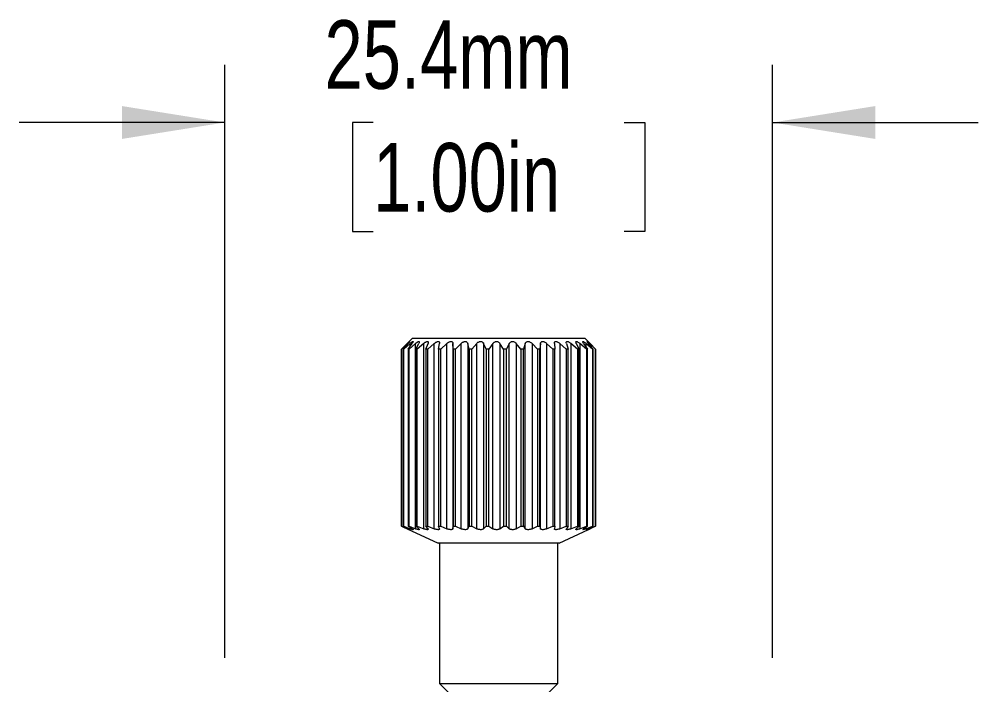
# Model space of a CAD drawing. Header units: millimetres. Extents: x 2 to 278, y 1 to 215.
# Drawn here: x 197.62 to 227.39, y 101.26 to 121.82 of the extents above; entities that cross this region are included whole.
import ezdxf

# ---------------------------------------------------------------- set-up
doc = ezdxf.new("R2010")
doc.units = ezdxf.units.MM
doc.styles.add('SLDTEXTSTYLE0', font='TXT', dxfattribs={"width": 0.75})
doc.dimstyles.new('SLDDIMSTYLE4', dxfattribs={"dimtxt": 2.116667, "dimasz": 3.175, "dimexe": 0, "dimexo": 0.0625, "dimgap": 0.529167, "dimtad": 0, "dimtih": 1, "dimtoh": 1, "dimdec": 1, "dimlfac": 1.5, "dimrnd": 1e-09, "dimzin": 12, "dimdsep": 46, "dimtxsty": 'SLDTEXTSTYLE0', "dimsah": 1, "dimcen": 0.09, "dimadec": 0, "dimazin": 3, "dimtfac": 1, "dimtdec": 1, "dimtmove": 0, "dimatfit": 0, "dimfxl": 1, "dimfrac": 2, "dimtolj": 1, "dimtzin": 12, "dimarcsym": 0})

# ---------------------------------------------------------------- blocks, each defined once
blk = doc.blocks.new('_D_4')
at = {"color": 7, "linetype": 'Continuous', "lineweight": 0}
for p, q in [((203.966, 102.089), (203.966, 120.407)), ((220.9, 102.089), (220.9, 120.407)), ((203.966, 118.629), (197.616, 118.629)), ((208.554, 118.629), (207.911, 118.629)), ((207.911, 118.629), (207.911, 115.266)), ((216.312, 118.629), (216.956, 118.629)), ((216.956, 118.629), (216.956, 115.266)), ((220.9, 118.629), (227.25, 118.629)), ((207.911, 115.266), (208.554, 115.266)), ((216.956, 115.266), (216.312, 115.266))]:
    blk.add_line(p, q, dxfattribs=at)
for points in [[(203.966, 118.629), (200.791, 119.137), (200.791, 118.121)], [(220.9, 118.629), (224.075, 118.121), (224.075, 119.137)]]:
    blk.add_solid(points, dxfattribs=at)
at = {"color": 7, "linetype": 'Continuous', "lineweight": 0, "char_height": 2.1167, "attachment_point": 1, "style": 'SLDTEXTSTYLE0'}
for s, insert in [('25.4mm', (207.051, 121.787)), ('1.00in', (208.554, 117.994))]:
    blk.add_mtext(s, dxfattribs=dict(at, insert=insert))
blk = doc.blocks.new('_D_5')
at = {"color": 7, "linetype": 'Continuous', "lineweight": 0}
for p, q in [((233.433, 100.002), (233.433, 106.352)), ((221.836, 100.002), (235.211, 100.002)), ((229.554, 91.535), (228.911, 91.535)), ((228.911, 91.535), (228.911, 88.172)), ((237.312, 91.535), (237.956, 91.535)), ((237.956, 91.535), (237.956, 88.172)), ((228.911, 88.172), (229.554, 88.172)), ((237.956, 88.172), (237.312, 88.172)), ((221.836, 83.069), (235.211, 83.069)), ((233.433, 83.069), (233.433, 76.719))]:
    blk.add_line(p, q, dxfattribs=at)
for points in [[(233.433, 100.002), (233.941, 103.177), (232.925, 103.177)], [(233.433, 83.069), (232.925, 79.894), (233.941, 79.894)]]:
    blk.add_solid(points, dxfattribs=at)
at = {"color": 7, "linetype": 'Continuous', "lineweight": 0, "char_height": 2.1167, "attachment_point": 1, "style": 'SLDTEXTSTYLE0'}
for s, insert in [('25.4mm', (228.051, 94.693)), ('1.00in', (229.554, 90.901))]:
    blk.add_mtext(s, dxfattribs=dict(at, insert=insert))

msp = doc.modelspace()

# ---------------------------------------------------------------- linework, layer by layer
at = {"color": 7, "linetype": 'Continuous', "lineweight": 0}
for p, q in [((209.61558873, 111.80406143), (209.43487738, 111.62882377)), ((209.76641829, 111.96215778), (209.46665659, 111.66239112)), ((209.48498005, 111.62882377), (209.63965907, 111.80406143)), ((209.69701861, 111.80406143), (209.50156505, 111.62882377)), ((209.63156278, 111.62882377), (209.75946938, 111.80406143)), ((209.86639018, 111.80406143), (209.66247275, 111.62882377)), ((209.76641829, 111.96215778), (209.78265558, 111.96215778)), ((209.78265558, 111.96215778), (209.87771506, 111.96215778)), ((209.86639018, 106.07558816), (209.86639018, 111.80406143)), ((209.86818825, 111.62882377), (209.96520971, 111.80406143)), ((209.87771506, 111.96215778), (210.05490973, 111.96215778)), ((210.11825457, 111.80406143), (209.9124298, 111.62882377)), ((210.05490973, 111.96215778), (210.30853743, 111.96215778)), ((210.11825457, 106.07558816), (210.11825457, 111.80406143)), ((210.18725191, 111.62882377), (210.25027389, 111.80406143)), ((210.44452046, 111.80406143), (210.24340446, 111.62882377)), ((210.30853743, 111.96215778), (210.63044722, 111.96215778)), ((210.44452046, 106.07558816), (210.44452046, 111.80406143)), ((210.5784968, 111.62882377), (210.60549274, 111.80406143)), ((210.63044722, 111.96215778), (211.01029768, 111.96215778)), ((210.83469743, 111.80406143), (210.6447573, 111.62882377)), ((210.83469743, 106.07558816), (210.83469743, 111.80406143)), ((211.01029768, 111.96215778), (211.43587981, 111.96215778)), ((211.02934633, 111.62882377), (211.01945196, 111.80406143)), ((211.01945196, 111.80406143), (211.01945196, 106.07558816)), ((211.27625361, 111.80406143), (211.10358889, 111.62882377)), ((211.27625361, 106.07558816), (211.27625361, 111.80406143)), ((211.43587981, 111.96215778), (211.89350938, 111.96215778)), ((211.52532155, 111.62882377), (211.47884483, 111.80406143)), ((211.47884483, 111.80406143), (211.47884483, 106.07558816)), ((211.75498818, 111.80406143), (211.60515204, 111.62882377)), ((211.75498818, 106.07558816), (211.75498818, 111.80406143)), ((211.89350938, 111.96215778), (212.36848389, 111.96215778)), ((212.05046827, 111.62882377), (211.96890925, 111.80406143)), ((211.96890925, 111.80406143), (211.96890925, 106.07558816)), ((212.25551819, 111.80406143), (212.1333237, 111.62882377)), ((212.25551819, 106.07558816), (212.25551819, 111.80406143)), ((212.36848389, 111.96215778), (212.84553463, 111.96215778)), ((212.58791342, 111.62882377), (212.4738947, 111.80406143)), ((212.4738947, 111.80406143), (212.4738947, 106.07558816)), ((212.76175534, 111.80406143), (212.67113144, 111.62882377)), ((212.76175534, 106.07558816), (212.76175534, 111.80406143)), ((212.84553463, 111.96215778), (213.30932831, 111.96215778)), ((213.12038158, 111.62882377), (212.97756637, 111.80406143)), ((212.97756637, 111.80406143), (212.97756637, 106.07558816)), ((213.25742756, 111.80406143), (213.20128744, 111.62882377)), ((213.25742756, 106.07558816), (213.25742756, 111.80406143)), ((213.30932831, 111.96215778), (213.74495879, 111.96215778)), ((213.63075877, 111.62882377), (213.46373662, 111.80406143)), ((213.46373662, 111.80406143), (213.46373662, 106.07558816)), ((213.72660552, 111.80406143), (213.70675221, 111.62882377)), ((213.72660552, 106.07558816), (213.72660552, 111.80406143)), ((213.74495879, 111.96215778), (214.13842395, 111.96215778)), ((214.10264378, 111.62882377), (213.91678408, 111.80406143)), ((213.91678408, 111.80406143), (213.91678408, 106.07558816)), ((214.13842395, 111.96215778), (214.47708015, 111.96215778)), ((214.15420676, 111.80406143), (214.17128101, 111.62882377)), ((214.52086722, 111.62882377), (214.32214285, 111.80406143)), ((214.32214285, 111.80406143), (214.32214285, 106.07558816)), ((214.47708015, 111.96215778), (214.75003962, 111.96215778)), ((214.5264924, 111.80406143), (214.57994287, 111.62882377)), ((214.87198824, 111.62882377), (214.66678684, 111.80406143)), ((214.66678684, 111.80406143), (214.66678684, 106.07558816)), ((214.75003962, 111.96215778), (214.94852806, 111.96215778)), ((214.83149434, 111.80406143), (214.91960242, 111.62882377)), ((215.14471923, 111.62882377), (214.93963703, 111.80406143)), ((214.93963703, 111.80406143), (214.93963703, 106.07558816)), ((214.94852806, 111.96215778), (215.06617273, 111.96215778)), ((215.05941008, 111.80406143), (215.17934456, 111.62882377)), ((215.06617273, 111.96215778), (215.09975249, 111.96215778)), ((215.21377866, 111.84812913), (215.09975249, 111.96215778)), ((215.33029829, 111.62882377), (215.1319241, 111.80406143)), ((215.20291075, 111.80406143), (215.35081967, 111.62882377)), ((215.42275751, 111.62882377), (215.23746903, 111.80406143)), ((215.25738939, 111.80406143), (215.42851433, 111.62882377)), ((209.43315382, 111.62882377), (209.4668056, 111.66223714)), ((209.43487738, 111.62882377), (209.43315382, 111.62882377)), ((209.43315382, 111.62882377), (209.43315382, 106.15730613)), ((209.43487738, 106.15730613), (209.43487738, 111.62882377)), ((209.50156505, 111.62882377), (209.48498005, 111.62882377)), ((209.48498005, 111.62882377), (209.48498005, 106.15730613)), ((209.50156505, 106.15730613), (209.50156505, 111.62882377)), ((209.66247275, 111.62882377), (209.63156278, 111.62882377)), ((209.63156278, 111.62882377), (209.63156278, 106.15730613)), ((209.66247275, 106.15730613), (209.66247275, 111.62882377)), ((209.9124298, 111.62882377), (209.86818825, 111.62882377)), ((209.86818825, 111.62882377), (209.86818825, 106.15730613)), ((209.9124298, 106.15730613), (209.9124298, 111.62882377)), ((210.24340446, 111.62882377), (210.18725191, 111.62882377)), ((210.18725191, 111.62882377), (210.18725191, 106.15730613)), ((210.24340446, 106.15730613), (210.24340446, 111.62882377)), ((210.6447573, 111.62882377), (210.5784968, 111.62882377)), ((210.5784968, 111.62882377), (210.5784968, 106.15730613)), ((210.6447573, 106.15730613), (210.6447573, 111.62882377)), ((211.10358889, 111.62882377), (211.02934633, 111.62882377)), ((211.02934633, 111.62882377), (211.02934633, 106.15730613)), ((211.10358889, 106.15730613), (211.10358889, 111.62882377)), ((211.60515204, 111.62882377), (211.52532155, 111.62882377)), ((211.52532155, 111.62882377), (211.52532155, 106.15730613)), ((211.60515204, 106.15730613), (211.60515204, 111.62882377)), ((212.1333237, 111.62882377), (212.05046827, 111.62882377)), ((212.05046827, 111.62882377), (212.05046827, 106.15730613)), ((212.1333237, 106.15730613), (212.1333237, 111.62882377)), ((212.67113144, 111.62882377), (212.58791342, 111.62882377)), ((212.58791342, 111.62882377), (212.58791342, 106.15730613)), ((212.67113144, 106.15730613), (212.67113144, 111.62882377)), ((213.20128744, 111.62882377), (213.12038158, 111.62882377)), ((213.12038158, 111.62882377), (213.12038158, 106.15730613)), ((213.20128744, 106.15730613), (213.20128744, 111.62882377)), ((213.70675221, 111.62882377), (213.63075877, 111.62882377)), ((213.63075877, 111.62882377), (213.63075877, 106.15730613)), ((213.70675221, 106.15730613), (213.70675221, 111.62882377)), ((214.17128101, 111.62882377), (214.10264378, 111.62882377)), ((214.10264378, 111.62882377), (214.10264378, 106.15730613)), ((214.17128101, 106.15730613), (214.17128101, 111.62882377)), ((214.57994287, 111.62882377), (214.52086722, 111.62882377)), ((214.52086722, 111.62882377), (214.52086722, 106.15730613)), ((214.57994287, 106.15730613), (214.57994287, 111.62882377)), ((214.91960242, 111.62882377), (214.87198824, 111.62882377)), ((214.87198824, 111.62882377), (214.87198824, 106.15730613)), ((214.91960242, 106.15730613), (214.91960242, 111.62882377)), ((215.17934456, 111.62882377), (215.14471923, 111.62882377)), ((215.14471923, 111.62882377), (215.14471923, 106.15730613)), ((215.17934456, 106.15730613), (215.17934456, 111.62882377)), ((215.35081967, 111.62882377), (215.33029829, 111.62882377)), ((215.33029829, 111.62882377), (215.33029829, 106.15730613)), ((215.35081967, 106.15730613), (215.35081967, 111.62882377)), ((215.42851433, 111.62882377), (215.42275751, 111.62882377)), ((215.42275751, 111.62882377), (215.42275751, 106.15730613)), ((215.42851433, 106.15730613), (215.42851433, 111.62882377)), ((209.46681057, 106.14172448), (209.43315382, 106.15730613)), ((209.43315382, 106.15730613), (209.43487738, 106.15730613)), ((209.43487738, 106.15730613), (209.61558873, 106.07558816)), ((209.46675593, 106.14160527), (210.56642189, 105.62882155)), ((209.63965907, 106.07558816), (209.48498005, 106.15730613)), ((209.48498005, 106.15730613), (209.50156505, 106.15730613)), ((209.50156505, 106.15730613), (209.69701861, 106.07558816)), ((209.75946938, 106.07558816), (209.63156278, 106.15730613)), ((209.63156278, 106.15730613), (209.66247275, 106.15730613)), ((209.66247275, 106.15730613), (209.86639018, 106.07558816)), ((209.96520971, 106.07558816), (209.86818825, 106.15730613)), ((209.86818825, 106.15730613), (209.9124298, 106.15730613)), ((209.9124298, 106.15730613), (210.11825457, 106.07558816)), ((210.25027389, 106.07558816), (210.18725191, 106.15730613)), ((210.18725191, 106.15730613), (210.24340446, 106.15730613)), ((210.24340446, 106.15730613), (210.44452046, 106.07558816)), ((210.60549274, 106.07558816), (210.5784968, 106.15730613)), ((210.5784968, 106.15730613), (210.6447573, 106.15730613)), ((210.6447573, 106.15730613), (210.83469743, 106.07558816)), ((211.01945196, 106.07558816), (211.02934633, 106.15730613)), ((211.02934633, 106.15730613), (211.10358889, 106.15730613)), ((211.10358889, 106.15730613), (211.27625361, 106.07558816)), ((211.47884483, 106.07558816), (211.52532155, 106.15730613)), ((211.52532155, 106.15730613), (211.60515204, 106.15730613)), ((211.60515204, 106.15730613), (211.75498818, 106.07558816)), ((211.96890925, 106.07558816), (212.05046827, 106.15730613)), ((212.05046827, 106.15730613), (212.1333237, 106.15730613)), ((212.1333237, 106.15730613), (212.25551819, 106.07558816)), ((212.4738947, 106.07558816), (212.58791342, 106.15730613)), ((212.58791342, 106.15730613), (212.67113144, 106.15730613)), ((212.67113144, 106.15730613), (212.76175534, 106.07558816)), ((212.97756637, 106.07558816), (213.12038158, 106.15730613)), ((213.12038158, 106.15730613), (213.20128744, 106.15730613)), ((213.20128744, 106.15730613), (213.25742756, 106.07558816)), ((213.46373662, 106.07558816), (213.63075877, 106.15730613)), ((213.63075877, 106.15730613), (213.70675221, 106.15730613)), ((213.70675221, 106.15730613), (213.72660552, 106.07558816)), ((213.91678408, 106.07558816), (214.10264378, 106.15730613)), ((214.10264378, 106.15730613), (214.17128101, 106.15730613)), ((214.17128101, 106.15730613), (214.15420676, 106.07558816)), ((214.29975385, 105.62882155), (215.21397983, 106.05513384)), ((214.32214285, 106.07558816), (214.52086722, 106.15730613)), ((214.52086722, 106.15730613), (214.57994287, 106.15730613)), ((214.57994287, 106.15730613), (214.5264924, 106.07558816)), ((214.66678684, 106.07558816), (214.87198824, 106.15730613)), ((214.91960242, 106.15730613), (214.83149434, 106.07558816)), ((214.87198824, 106.15730613), (214.91960242, 106.15730613)), ((214.93963703, 106.07558816), (215.14471923, 106.15730613)), ((215.17934456, 106.15730613), (215.05941008, 106.07558816)), ((215.1319241, 106.07558816), (215.33029829, 106.15730613)), ((215.14471923, 106.15730613), (215.17934456, 106.15730613)), ((215.35081967, 106.15730613), (215.20291075, 106.07558816)), ((215.23746903, 106.07558816), (215.42275751, 106.15730613)), ((215.42851433, 106.15730613), (215.25738939, 106.07558816)), ((215.33029829, 106.15730613), (215.35081967, 106.15730613)), ((215.42275751, 106.15730613), (215.42851433, 106.15730613)), ((214.29975385, 105.62882155), (210.56642189, 105.62882155)), ((210.59975082, 105.62882155), (210.59975082, 101.29548937)), ((214.26641995, 101.29548937), (214.26641995, 105.62882155)), ((210.59975082, 101.29548937), (210.93308483, 100.96215536)), ((210.59975082, 101.29548937), (214.24333309, 101.29548937)), ((213.93308595, 100.96215536), (214.26641995, 101.29548937)), ((214.24333309, 101.29548937), (214.26641995, 101.29548937))]:
    msp.add_line(p, q, dxfattribs=at)
at = {"color": 8, "linetype": 'Continuous', "lineweight": 0}
for p, q in [((209.61558873, 111.7767923), (209.61558873, 111.80406143)), ((209.69701861, 111.71850393), (209.69701861, 111.80406143)), ((215.1319241, 111.80406143), (215.1319241, 111.69810921)), ((215.23746903, 111.80406143), (215.23746903, 111.76311801)), ((209.61558873, 106.07558816), (209.61558873, 106.08830382)), ((209.69701861, 106.07558816), (209.69701861, 106.11548851)), ((215.1319241, 106.12499545), (215.1319241, 106.07558816)), ((215.23746903, 106.09468152), (215.23746903, 106.07558816))]:
    msp.add_line(p, q, dxfattribs=at)
at = {"color": 7, "linetype": 'Continuous', "lineweight": 0}
for points, knots in [([(209.61558873, 111.80406143), (209.62813146, 111.81595524), (209.64942046, 111.83614283), (209.67169093, 111.85545389), (209.68337716, 111.86380886), (209.6861737, 111.86287732), (209.68052366, 111.85302377), (209.6654895, 111.83350218), (209.64861965, 111.81427443), (209.63965907, 111.80406143)], [0, 0, 0, 0, 0.1991203945, 0.337970716, 0.4537597021, 0.5699304988, 0.6785831787, 0.8292764553, 1, 1, 1, 1]), ([(209.69701861, 111.80406143), (209.71085679, 111.81595517), (209.73434431, 111.8361424), (209.76217094, 111.85545379), (209.77956724, 111.86380886), (209.78824008, 111.86287743), (209.7888574, 111.85302336), (209.7801467, 111.8335029), (209.76664225, 111.81427454), (209.75946938, 111.80406143)], [0, 0, 0, 0, 0.1991268979, 0.337977699, 0.45376482904, 0.56993480738, 0.67858479683, 0.82928085052, 1, 1, 1, 1]), ([(209.86639018, 111.80406143), (209.88107589, 111.81595542), (209.90600285, 111.83614382), (209.93849226, 111.85545343), (209.96103887, 111.86380895), (209.97532115, 111.86287741), (209.98217489, 111.85302329), (209.98007312, 111.8335031), (209.97036574, 111.81427457), (209.96520971, 111.80406143)], [0, 0, 0, 0, 0.1991150136, 0.3379701842, 0.4537570995, 0.5699284606, 0.6785799539, 0.8292793002, 1, 1, 1, 1]), ([(210.11825457, 111.80406143), (210.13331887, 111.81595527), (210.1588879, 111.83614301), (210.19499341, 111.85545382), (210.22196819, 111.8638088), (210.24139697, 111.8628775), (210.25426565, 111.85302308), (210.25884144, 111.8335034), (210.25324591, 111.81427462), (210.25027389, 111.80406143)], [0, 0, 0, 0, 0.1991212116, 0.3379737059, 0.4537635032, 0.5699335623, 0.6785828554, 0.8292822888, 1, 1, 1, 1]), ([(210.44452046, 111.80406143), (210.45947799, 111.81595511), (210.48486529, 111.83614217), (210.52342638, 111.8554546), (210.55395991, 111.86380864), (210.57791598, 111.86287769), (210.59638432, 111.85302298), (210.60749807, 111.83350314), (210.60618838, 111.81427459), (210.60549274, 111.80406143)], [0, 0, 0, 0, 0.19911898406, 0.33796326945, 0.45375718877, 0.56993126537, 0.67857923584, 0.82927889345, 1, 1, 1, 1]), ([(210.83469743, 111.80406143), (210.84906871, 111.81595518), (210.87346112, 111.83614248), (210.91324234, 111.85545387), (210.94635287, 111.86380869), (210.9740598, 111.86287755), (210.99753695, 111.85302285), (211.01482235, 111.83350305), (211.01784598, 111.81427458), (211.01945196, 111.80406143)], [0, 0, 0, 0, 0.1991282639, 0.3379808802, 0.4537709154, 0.5699362088, 0.6785813119, 0.8292794273, 1, 1, 1, 1]), ([(211.27625361, 111.80406143), (211.28957464, 111.81595528), (211.31218476, 111.83614303), (211.3519045, 111.85545375), (211.38652767, 111.8638087), (211.41709643, 111.86287711), (211.44483038, 111.85302346), (211.46773418, 111.83350252), (211.47499057, 111.81427449), (211.47884483, 111.80406143)], [0, 0, 0, 0, 0.1991225862, 0.3379759798, 0.4537661579, 0.5699246797, 0.6785770342, 0.8292747653, 1, 1, 1, 1]), ([(211.75498818, 111.80406143), (211.76683118, 111.8159554), (211.78693292, 111.83614364), (211.82531523, 111.85545313), (211.86033885, 111.86380911), (211.89279058, 111.86287765), (211.9238868, 111.85302292), (211.95167612, 111.83350314), (211.96293118, 111.81427458), (211.96890925, 111.80406143)], [0, 0, 0, 0, 0.19911817281, 0.33797353041, 0.45375502502, 0.56993101028, 0.67857802763, 0.82927824483, 1, 1, 1, 1]), ([(212.25551819, 111.80406143), (212.26550244, 111.81595526), (212.28244902, 111.83614302), (212.31826072, 111.85545419), (212.3525599, 111.86380869), (212.38585021, 111.86287761), (212.41931059, 111.85302289), (212.45108981, 111.83350356), (212.46598388, 111.81427465), (212.4738947, 111.80406143)], [0, 0, 0, 0, 0.19911618122, 0.33796579005, 0.45375896551, 0.56993067749, 0.67857943371, 0.82928116981, 1, 1, 1, 1]), ([(212.76175534, 111.80406143), (212.76956149, 111.81595509), (212.78281076, 111.83614205), (212.81489767, 111.85545464), (212.84736871, 111.86380861), (212.88042661, 111.86287752), (212.91517501, 111.85302313), (212.94992189, 111.83350299), (212.96797664, 111.81427456), (212.97756637, 111.80406143)], [0, 0, 0, 0, 0.1991194834, 0.3379629637, 0.4537569875, 0.5699272037, 0.6785773388, 0.8292771745, 1, 1, 1, 1]), ([(213.25742756, 111.80406143), (213.26280304, 111.81595528), (213.27192699, 111.83614303), (213.29926437, 111.85545371), (213.32886292, 111.86380892), (213.36062605, 111.86287718), (213.39554569, 111.85302397), (213.43214308, 111.83350246), (213.45277689, 111.81427446), (213.46373662, 111.80406143)], [0, 0, 0, 0, 0.19912084, 0.3379730305, 0.4537611515, 0.569930805, 0.6785864682, 0.8292798198, 1, 1, 1, 1]), ([(213.72660552, 111.80406143), (213.72937955, 111.81595509), (213.73408786, 111.83614205), (213.75578902, 111.85545454), (213.78156685, 111.86380864), (213.81101422, 111.86287744), (213.84498227, 111.85302367), (213.8822544, 111.83350207), (213.9048057, 111.81427442), (213.91678408, 111.80406143)], [0, 0, 0, 0, 0.19912308887, 0.33796892255, 0.45376332977, 0.56993401397, 0.67858450694, 0.82927648298, 1, 1, 1, 1]), ([(214.15420676, 111.80406143), (214.15428852, 111.81595516), (214.1544273, 111.83614238), (214.1698026, 111.85545407), (214.19092651, 111.86380883), (214.21711329, 111.86287744), (214.24903821, 111.85302368), (214.28578811, 111.83350215), (214.30953137, 111.81427443), (214.32214285, 111.80406143)], [0, 0, 0, 0, 0.199123181, 0.3379715699, 0.4537610714, 0.5699338738, 0.6785846294, 0.829276995, 1, 1, 1, 1]), ([(214.5264924, 111.80406143), (214.5238795, 111.81595527), (214.51944455, 111.83614294), (214.52799798, 111.85545362), (214.54379019, 111.86380896), (214.56587187, 111.8628773), (214.59472923, 111.85302381), (214.6297748, 111.83350202), (214.65394732, 111.81427441), (214.66678684, 111.80406143)], [0, 0, 0, 0, 0.1991212146, 0.3379728255, 0.4537587962, 0.5699301208, 0.6785826451, 0.8292753834, 1, 1, 1, 1]), ([(214.83149434, 111.80406143), (214.82627179, 111.81595522), (214.81740747, 111.83614271), (214.81885499, 111.85545413), (214.8288158, 111.86380874), (214.84608159, 111.86287722), (214.87094341, 111.85302391), (214.90315749, 111.83350191), (214.92698221, 111.81427439), (214.93963703, 111.80406143)], [0, 0, 0, 0, 0.19912033776, 0.33796977105, 0.45376191345, 0.56992915156, 0.67858274799, 0.82927489481, 1, 1, 1, 1]), ([(215.05941008, 111.80406143), (215.05174358, 111.81595515), (215.03873126, 111.83614233), (215.03303583, 111.85545408), (215.03683783, 111.86380878), (215.04873593, 111.8628773), (215.06880233, 111.85302369), (215.09715145, 111.83350269), (215.11986158, 111.8142745), (215.1319241, 111.80406143)], [0, 0, 0, 0, 0.199124659, 0.3379736147, 0.4537639398, 0.5699329333, 0.6785861219, 0.8292806345, 1, 1, 1, 1]), ([(215.20291075, 111.80406143), (215.19304876, 111.81595523), (215.17630985, 111.83614278), (215.16365234, 111.85545389), (215.16117288, 111.86380883), (215.16732327, 111.86287746), (215.18194545, 111.85302334), (215.20551963, 111.8335029), (215.22638593, 111.81427454), (215.23746903, 111.80406143)], [0, 0, 0, 0, 0.19912180701, 0.33797273217, 0.4537619333, 0.56993319888, 0.67858341464, 0.8292800936, 1, 1, 1, 1]), ([(215.25738939, 111.80406143), (215.24528045, 111.81634096), (215.22807221, 111.83379164), (215.21702879, 111.84483638), (215.21375631, 111.84810926)], [0, 0, 0, 0, 0.7036710814, 1, 1, 1, 1]), ([(209.63965907, 106.07558816), (209.64975946, 106.07019823), (209.6699917, 106.05940156), (209.68515372, 106.04970703), (209.68578761, 106.04701405), (209.67294048, 106.05109429), (209.64944654, 106.06062447), (209.6271632, 106.07047275), (209.61558873, 106.07558816)], [0, 0, 0, 0, 0.1777883605, 0.3561307581, 0.5212889034, 0.6760273565, 0.8317214191, 1, 1, 1, 1]), ([(209.75946938, 106.07558816), (209.76749185, 106.07019815), (209.78356247, 106.05940088), (209.79073577, 106.04970728), (209.78344575, 106.04701403), (209.76364858, 106.05109424), (209.73436953, 106.06062443), (209.70978719, 106.07047275), (209.69701861, 106.07558816)], [0, 0, 0, 0, 0.1777793231, 0.3561278748, 0.5212842062, 0.6760265475, 0.8317214386, 1, 1, 1, 1]), ([(209.96520971, 106.07558816), (209.97090061, 106.07019819), (209.98230037, 106.05940124), (209.98124352, 106.04970714), (209.96626464, 106.04701403), (209.94015549, 106.0510943), (209.90603176, 106.06062402), (209.87994159, 106.0704727), (209.86639018, 106.07558816)], [0, 0, 0, 0, 0.1777863327, 0.3561338404, 0.5212934256, 0.676035576, 0.8317306895, 1, 1, 1, 1]), ([(210.25027389, 106.07558816), (210.25344751, 106.0701982), (210.25980477, 106.05940126), (210.25056111, 106.04970694), (210.22836791, 106.04701411), (210.19678749, 106.05109401), (210.15891555, 106.06062455), (210.13215477, 106.07047276), (210.11825457, 106.07558816)], [0, 0, 0, 0, 0.1777837064, 0.3561282929, 0.5212939015, 0.6760371304, 0.8317258832, 1, 1, 1, 1]), ([(210.60549274, 106.07558816), (210.60604815, 106.0701982), (210.60716074, 106.05940128), (210.59001722, 106.04970723), (210.56133714, 106.04701413), (210.52529712, 106.05109395), (210.48489394, 106.06062465), (210.45832244, 106.07047278), (210.44452046, 106.07558816)], [0, 0, 0, 0, 0.1777866037, 0.356133594, 0.5212862098, 0.6760333741, 0.8317227559, 1, 1, 1, 1]), ([(211.01945196, 106.07558816), (211.01737078, 106.07019822), (211.01320191, 106.05940149), (210.98872005, 106.04970692), (210.95446238, 106.04701402), (210.915125, 106.05109447), (210.87348717, 106.06062447), (210.84795791, 106.07047275), (210.83469743, 106.07558816)], [0, 0, 0, 0, 0.1777832073, 0.3561219478, 0.521282723, 0.6760182512, 0.8317166034, 1, 1, 1, 1]), ([(211.47884483, 106.07558816), (211.4741953, 106.0701982), (211.46488159, 106.05940131), (211.43383843, 106.04970714), (211.39511018, 106.04701409), (211.35373845, 106.05109406), (211.31220803, 106.06062463), (211.28854489, 106.07047277), (211.27625361, 106.07558816)], [0, 0, 0, 0, 0.1777872728, 0.3561342698, 0.5212922929, 0.6760342691, 0.8317234025, 1, 1, 1, 1]), ([(211.96890925, 106.07558816), (211.9618417, 106.07019816), (211.94768398, 106.0594009), (211.91107845, 106.04970706), (211.86912121, 106.04701405), (211.82704384, 106.05109411), (211.7869536, 106.06062453), (211.76591574, 106.07047276), (211.75498818, 106.07558816)], [0, 0, 0, 0, 0.1777807423, 0.3561303579, 0.5212981529, 0.6760377594, 0.8317263753, 1, 1, 1, 1]), ([(212.4738947, 106.07558816), (212.46463278, 106.07019825), (212.44608028, 106.05940175), (212.40509592, 106.04970675), (212.3612599, 106.04701411), (212.31982973, 106.05109422), (212.28246598, 106.0606241), (212.26473027, 106.07047271), (212.25551819, 106.07558816)], [0, 0, 0, 0, 0.177786944, 0.3561240558, 0.5212880467, 0.6760326823, 0.8317284377, 1, 1, 1, 1]), ([(212.97756637, 106.07558816), (212.96640986, 106.07019819), (212.94406165, 106.05940125), (212.90000991, 106.04970725), (212.85570471, 106.047014), (212.81625613, 106.0510943), (212.78282436, 106.06062461), (212.76895793, 106.07047277), (212.76175534, 106.07558816)], [0, 0, 0, 0, 0.1777888077, 0.3561384026, 0.5212954662, 0.6760303037, 0.8317213839, 1, 1, 1, 1]), ([(213.46373662, 106.07558816), (213.4510447, 106.07019817), (213.42562035, 106.05940097), (213.37991991, 106.04970717), (213.33656791, 106.04701405), (213.3003656, 106.05109421), (213.27193579, 106.06062453), (213.26238728, 106.07047276), (213.25742756, 106.07558816)], [0, 0, 0, 0, 0.1777795387, 0.3561263114, 0.5212852083, 0.6760267161, 0.8317204683, 1, 1, 1, 1]), ([(213.91678408, 106.07558816), (213.90296344, 106.07019818), (213.87527822, 106.05940106), (213.82939692, 106.04970719), (213.78839211, 106.04701413), (213.75659847, 106.05109393), (213.73408839, 106.06062474), (213.72916361, 106.07047279), (213.72660552, 106.07558816)], [0, 0, 0, 0, 0.1777812295, 0.3561278734, 0.5212834769, 0.6760310279, 0.8317205743, 1, 1, 1, 1]), ([(214.32214285, 106.07558816), (214.30763741, 106.07019821), (214.27858108, 106.05940143), (214.23399331, 106.04970719), (214.19665592, 106.04701411), (214.17029433, 106.05109402), (214.1544277, 106.06062483), (214.15428229, 106.0704728), (214.15420676, 106.07558816)], [0, 0, 0, 0, 0.1777875966, 0.3561322971, 0.5212840153, 0.6760278449, 0.8317178201, 1, 1, 1, 1]), ([(214.66678684, 106.07558816), (214.65206389, 106.07019815), (214.62257082, 106.05940086), (214.58070967, 106.04970742), (214.54823574, 106.04701404), (214.52815741, 106.05109413), (214.51943676, 106.06062471), (214.52408037, 106.07047278), (214.5264924, 106.07558816)], [0, 0, 0, 0, 0.1777823292, 0.3561341839, 0.5212868318, 0.6760284127, 0.8317194079, 1, 1, 1, 1]), ([(214.93963703, 106.07558816), (214.92516916, 106.07019818), (214.89618755, 106.05940113), (214.85839863, 106.04970722), (214.83183405, 106.04701407), (214.81867831, 106.05109412), (214.81739452, 106.06062457), (214.82667422, 106.07047276), (214.83149434, 106.07558816)], [0, 0, 0, 0, 0.1777844024, 0.356132538, 0.5212889917, 0.6760314716, 0.831722572, 1, 1, 1, 1]), ([(215.1319241, 106.07558816), (215.11817663, 106.07019816), (215.09063781, 106.05940096), (215.05813758, 106.0497072), (215.03833218, 106.04701408), (215.03252885, 106.05109403), (215.03871219, 106.06062495), (215.05233426, 106.07047281), (215.05941008, 106.07558816)], [0, 0, 0, 0, 0.1777802457, 0.3561280008, 0.5212860235, 0.6760273802, 0.8317163232, 1, 1, 1, 1]), ([(215.23746903, 106.07558816), (215.22488341, 106.07019818), (215.19967227, 106.05940112), (215.17350418, 106.04970715), (215.16109726, 106.04701406), (215.16282651, 106.05109418), (215.17628816, 106.06062459), (215.19380964, 106.07047277), (215.20291075, 106.07558816)], [0, 0, 0, 0, 0.1777823479, 0.356128537, 0.5212869582, 0.6760280537, 0.8317206074, 1, 1, 1, 1]), ([(215.21396989, 106.0551537), (215.21789395, 106.05698516), (215.22831302, 106.06184801), (215.24622406, 106.07031194), (215.25738939, 106.07558816)], [0, 0, 0, 0, 0.3766227218, 1, 1, 1, 1])]:
    msp.add_open_spline(points, degree=3, knots=knots, dxfattribs=at)

# ---------------------------------------------------------------- dimensions: what is measured, and where the dimension line sits
dim = msp.add_linear_dim(base=(220.89975289, 118.62882324), p1=(203.96641956, 100.81882324), p2=(220.89975289, 100.81882324), dimstyle='SLDDIMSTYLE4', dxfattribs=at)
dim.commit()
dim.dimension.update_dxf_attribs({"geometry": '_D_4', "text_midpoint": (212.43308622, 118.62882324), "dimtype": 160})
dim = msp.add_linear_dim(base=(233.43308622, 100.00215657), p1=(220.56641956, 83.06882324), p2=(220.56641956, 100.00215657), angle=90, dimstyle='SLDDIMSTYLE4', dxfattribs=at)
dim.commit()
dim.dimension.update_dxf_attribs({"geometry": '_D_5', "text_midpoint": (233.43308622, 91.5354899), "dimtype": 160})

doc.saveas('drawing.dxf')
